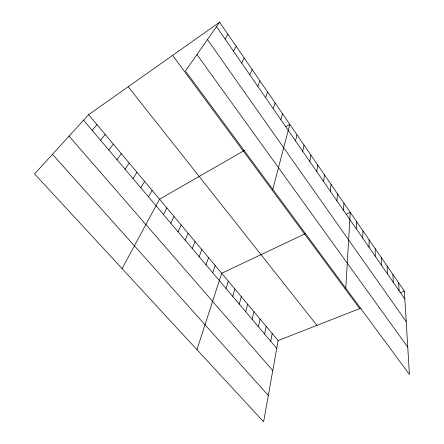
<?xml version="1.0" encoding="UTF-8"?>
<svg xmlns="http://www.w3.org/2000/svg" width="444" height="444" viewBox="0 0 444 444"><rect width="100%" height="100%" fill="white"/><g stroke="black" fill="none" stroke-linecap="round" stroke-linejoin="round"><path stroke-width="0.67" d="M369.036 247.236L369.125 239.843M362.737 238.128L362.931 230.83M356.338 228.871L356.643 221.673M345.776 288.217L350.255 212.371L346.137 214.324M343.423 210.195L343.956 203.202M336.907 200.771L337.557 193.889M330.292 191.198L331.058 184.427M323.565 181.474L324.459 174.814M316.727 171.584L317.749 165.046M309.784 161.538L310.933 155.123M88.617 114.663L278.133 340.565L263.614 421.8L34.588 173.937L88.617 114.663L219.63 22.2L404.351 291.131L409.412 374.442L185.459 70.996L219.63 22.2M270.707 341.242L272.2 333.488M302.719 151.321L304.007 145.038M264.596 334.021L266.184 326.318M258.397 326.701L260.084 319.053M295.538 140.931L296.964 134.787M252.114 319.275L253.907 311.682M245.737 311.749L247.641 304.218M272.788 189.322L289.81 124.37L285.603 126.784M239.277 304.112L241.286 296.642M232.723 296.376L234.843 288.966M280.808 119.63L282.534 113.775M226.074 288.522L228.31 281.18M196.964 349.667L221.689 273.282L305.777 233.444M273.254 108.702L275.136 103.002M212.693 272.71L215.168 265.506M205.961 264.757L208.552 257.625M265.573 97.591L267.61 92.047M199.134 256.693L201.848 249.633M192.202 248.507L195.049 241.53M257.753 86.28L259.956 80.902M185.176 240.204L188.151 233.305M178.044 231.785L181.158 224.969M249.794 74.775L252.17 69.569M170.812 223.238L174.059 216.506M241.703 63.059L244.244 58.036M163.47 214.563L166.855 207.925M122.078 268.62L159.551 199.217L244.516 150.394M233.455 51.138L236.186 46.298M148.451 196.825L152.137 190.376M140.77 187.751L144.611 181.407M225.064 39L227.983 34.355M132.978 178.544L136.968 172.3M125.058 169.192L129.215 163.059M117.022 159.696L121.345 153.674M108.858 150.05L113.348 144.145M100.56 140.254L105.234 134.471M92.136 130.303L96.986 124.642M278.133 340.565L360.972 308.119M400.066 292.807L404.351 291.131M52.481 154.307L268.32 395.482M69.048 136.13L272.766 370.601M83.577 120.191L276.74 348.368M128.211 86.719L316.922 325.369M172.599 55.395L359.729 308.608M196.975 54.551L407.753 347.147M207.465 39.577L406.204 321.611M216.522 26.646L404.828 299.012M398.701 282.9L399.089 290.709M392.962 274.547L393.262 282.284M387.14 266.073L387.346 273.72M381.224 257.464L381.335 265.029M375.224 248.723L375.236 256.205"/></g></svg>
